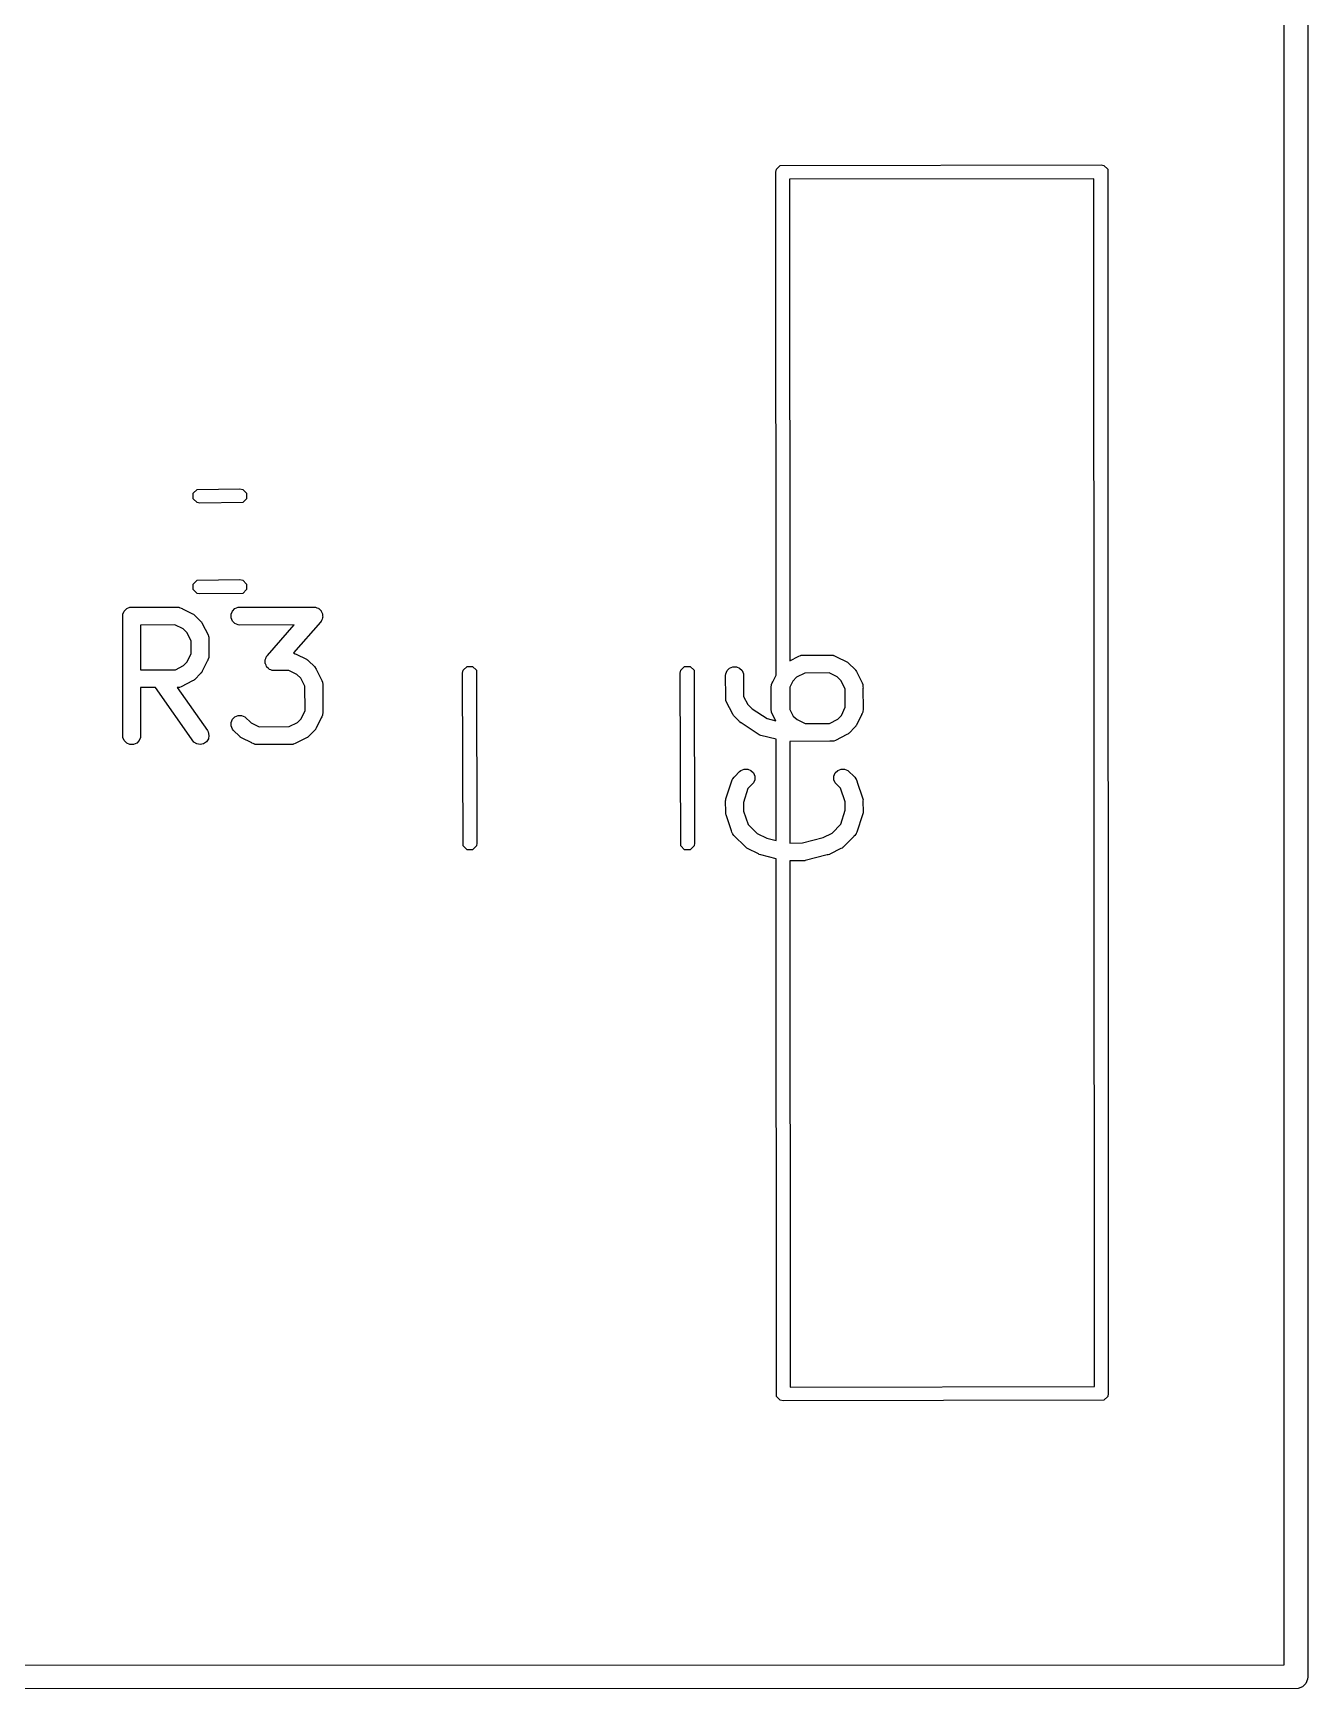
# Model space of a CAD drawing. Extents: x 117 to 159.6, y -111.3 to -81.9.
# Drawn here: x 148.94 to 159.6, y -111.35 to -97.5 of the extents above; entities that cross this region are included whole.
import ezdxf

# ---------------------------------------------------------------- set-up
doc = ezdxf.new("R2010")
doc.units = 0
doc.layers.add('BLACK', color=7, linetype='CONTINUOUS')

msp = doc.modelspace()

# ---------------------------------------------------------------- linework, layer by layer
at = {"layer": 'BLACK', "linetype": 'CONTINUOUS'}
for p, q in [((159.598079, -81.980491), (159.6, -111.25)), ((159.401913, -111.150004), (159.400006, -82.098084)), ((155.154567, -98.637039), (155.187039, -98.604567)), ((155.187039, -98.604567), (157.87, -98.6)), ((157.87, -98.6), (157.892961, -98.604567)), ((157.892961, -98.604567), (157.925433, -98.637039)), ((155.15, -98.66), (155.154567, -98.637039)), ((155.151876, -102.868224), (155.15, -98.66)), ((157.810024, -98.715574), (155.265469, -98.719905)), ((155.265469, -98.719905), (155.267266, -102.74855)), ((157.81453, -108.820094), (157.810024, -98.715574)), ((157.925433, -98.637039), (157.93, -108.88)), ((150.276946, -101.347039), (150.309418, -101.314567)), ((150.276946, -101.392961), (150.276946, -101.347039)), ((150.309418, -101.425433), (150.276946, -101.392961)), ((150.309418, -101.314567), (150.667621, -101.31)), ((150.667621, -101.31), (150.690582, -101.314567)), ((150.690582, -101.314567), (150.723054, -101.347039)), ((150.723054, -101.392961), (150.690582, -101.425433)), ((150.723054, -101.347039), (150.723054, -101.392961)), ((150.332379, -101.43), (150.309418, -101.425433)), ((150.690582, -101.425433), (150.332379, -101.43)), ((150.276946, -102.107039), (150.309418, -102.074567)), ((150.309418, -102.074567), (150.667621, -102.07)), ((150.667621, -102.07), (150.690582, -102.074567)), ((150.690582, -102.074567), (150.723054, -102.107039)), ((150.276946, -102.152961), (150.276946, -102.107039)), ((150.309418, -102.185433), (150.276946, -102.152961)), ((150.332379, -102.19), (150.309418, -102.185433)), ((150.690582, -102.185433), (150.332379, -102.19)), ((150.723054, -102.152961), (150.690582, -102.185433)), ((150.723054, -102.107039), (150.723054, -102.152961)), ((149.686905, -102.374819), (149.688346, -102.360187)), ((149.688346, -102.360187), (149.699545, -102.333151)), ((149.699545, -102.333151), (149.720237, -102.312459)), ((149.720237, -102.312459), (149.747273, -102.30126)), ((149.747273, -102.30126), (150.142857, -102.299819)), ((150.142857, -102.299819), (150.157489, -102.30126)), ((150.157489, -102.30126), (150.159978, -102.302291)), ((150.159978, -102.302291), (150.162666, -102.302482)), ((150.162666, -102.302482), (150.175659, -102.308786)), ((150.175659, -102.308786), (150.184525, -102.312459)), ((150.184525, -102.312459), (150.185747, -102.313681)), ((150.185747, -102.313681), (150.271636, -102.355356)), ((150.271636, -102.355356), (150.277935, -102.35932)), ((150.277935, -102.35932), (150.279763, -102.360078)), ((150.279763, -102.360078), (150.280933, -102.361208)), ((150.280933, -102.361208), (150.284079, -102.363188)), ((150.284079, -102.363188), (150.289711, -102.369682)), ((150.593108, -102.360187), (150.604307, -102.333151)), ((150.593108, -102.389451), (150.593108, -102.360187)), ((150.604307, -102.333151), (150.624999, -102.312459)), ((150.624999, -102.312459), (150.652035, -102.30126)), ((150.652035, -102.30126), (151.285714, -102.299819)), ((151.285714, -102.299819), (151.293452, -102.300581)), ((151.293452, -102.300581), (151.29542, -102.30045)), ((151.29542, -102.30045), (151.296775, -102.300908)), ((151.296775, -102.300908), (151.300346, -102.30126)), ((151.300346, -102.30126), (151.311603, -102.305923)), ((151.311603, -102.305923), (151.323141, -102.309825)), ((151.323141, -102.309825), (151.325045, -102.31149)), ((151.325045, -102.31149), (151.327382, -102.312459)), ((151.327382, -102.312459), (151.335992, -102.321069)), ((151.335992, -102.321069), (151.345165, -102.329095)), ((151.345165, -102.329095), (151.346287, -102.331364)), ((151.346287, -102.331364), (151.348074, -102.333151)), ((151.348074, -102.333151), (151.352734, -102.344401)), ((151.352734, -102.344401), (151.358137, -102.355327)), ((151.358137, -102.355327), (151.358305, -102.35785)), ((151.358305, -102.35785), (151.359273, -102.360187)), ((151.359273, -102.360187), (151.359273, -102.372371)), ((149.688346, -103.389451), (149.686905, -102.374819)), ((150.122924, -102.448503), (149.83559, -102.44955)), ((149.83559, -102.44955), (149.836123, -102.824745)), ((150.191691, -102.481871), (150.122924, -102.448503)), ((150.223018, -102.512115), (150.191691, -102.481871)), ((150.289711, -102.369682), (150.338747, -102.417024)), ((150.338747, -102.417024), (150.343465, -102.422773)), ((150.343465, -102.422773), (150.344964, -102.424073)), ((150.344964, -102.424073), (150.345691, -102.425486)), ((150.345691, -102.425486), (150.348074, -102.428389)), ((150.348074, -102.428389), (150.351723, -102.437199)), ((150.351723, -102.437199), (150.400415, -102.531754)), ((150.604307, -102.416487), (150.593108, -102.389451)), ((150.624999, -102.437179), (150.604307, -102.416487)), ((150.652035, -102.448378), (150.624999, -102.437179)), ((150.666667, -102.449819), (150.652035, -102.448378)), ((151.121938, -102.448783), (150.666667, -102.449819)), ((150.898153, -102.70597), (151.121938, -102.448783)), ((151.339941, -102.424619), (151.114758, -102.683413)), ((151.348074, -102.416487), (151.339941, -102.424619)), ((151.349033, -102.41417), (151.348074, -102.416487)), ((151.350708, -102.412246), (151.349033, -102.41417)), ((151.354609, -102.400708), (151.350708, -102.412246)), ((151.359273, -102.389451), (151.354609, -102.400708)), ((151.359273, -102.372371), (151.360083, -102.384525)), ((151.360083, -102.384525), (151.359273, -102.38692)), ((151.359273, -102.38692), (151.359273, -102.389451)), ((150.258476, -102.580972), (150.223018, -102.512115)), ((150.259461, -102.688604), (150.258476, -102.580972)), ((150.400415, -102.531754), (150.40567, -102.545485)), ((150.40567, -102.545485), (150.405861, -102.548174)), ((150.405861, -102.548174), (150.406892, -102.550663)), ((150.406892, -102.550663), (150.407018, -102.56446)), ((150.407018, -102.56446), (150.407744, -102.574675)), ((150.407744, -102.574675), (150.407128, -102.576521)), ((150.407128, -102.576521), (150.408333, -102.708152)), ((150.196036, -102.788313), (150.226281, -102.756985)), ((150.226281, -102.756985), (150.259461, -102.688604)), ((150.394471, -102.751041), (150.352796, -102.836931)), ((150.395693, -102.74982), (150.394471, -102.751041)), ((150.399362, -102.74096), (150.395693, -102.74982)), ((150.40567, -102.727962), (150.399362, -102.74096)), ((150.405861, -102.725272), (150.40567, -102.727962)), ((150.406892, -102.722784), (150.405861, -102.725272)), ((150.408333, -102.708152), (150.406892, -102.722784)), ((150.878012, -102.746065), (150.878822, -102.743669)), ((150.878822, -102.758218), (150.878012, -102.746065)), ((150.878822, -102.741139), (150.883485, -102.729881)), ((150.878822, -102.743669), (150.878822, -102.741139)), ((150.878822, -102.770403), (150.878822, -102.758218)), ((150.879789, -102.772739), (150.878822, -102.770403)), ((150.879958, -102.775263), (150.879789, -102.772739)), ((150.88536, -102.786188), (150.879958, -102.775263)), ((150.883485, -102.729881), (150.887387, -102.718344)), ((150.887387, -102.718344), (150.889061, -102.716419)), ((150.889061, -102.716419), (150.890021, -102.714103)), ((150.890021, -102.714103), (150.898153, -102.70597)), ((151.114758, -102.683413), (151.115047, -102.683434)), ((151.115047, -102.683434), (151.12804, -102.689738)), ((151.12804, -102.689738), (151.136906, -102.693411)), ((151.136906, -102.693411), (151.138128, -102.694633)), ((151.138128, -102.694633), (151.224017, -102.736308)), ((151.224017, -102.736308), (151.230316, -102.740272)), ((151.230316, -102.740272), (151.232144, -102.74103)), ((151.232144, -102.74103), (151.233314, -102.74216)), ((151.233314, -102.74216), (151.23646, -102.74414)), ((151.23646, -102.74414), (151.242092, -102.750634)), ((151.242092, -102.750634), (151.291128, -102.797976)), ((155.267266, -102.74855), (155.342706, -102.709703)), ((155.342706, -102.709703), (155.356437, -102.704448)), ((155.356437, -102.704448), (155.359126, -102.704256)), ((155.359126, -102.704256), (155.361615, -102.703226)), ((155.361615, -102.703226), (155.374684, -102.703151)), ((155.374684, -102.703151), (155.385627, -102.702374)), ((155.385627, -102.702374), (155.387736, -102.703077)), ((155.387736, -102.703077), (155.614342, -102.701785)), ((155.614342, -102.701785), (155.628974, -102.703226)), ((155.628974, -102.703226), (155.631463, -102.704257)), ((155.631463, -102.704257), (155.634151, -102.704448)), ((155.634151, -102.704448), (155.647144, -102.710752)), ((155.647144, -102.710752), (155.65601, -102.714425)), ((155.65601, -102.714425), (155.657232, -102.715647)), ((155.657232, -102.715647), (155.743121, -102.757322)), ((155.743121, -102.757322), (155.749417, -102.761285)), ((155.749417, -102.761285), (155.751247, -102.762043)), ((155.751247, -102.762043), (155.752418, -102.763174)), ((155.752418, -102.763174), (155.755564, -102.765154)), ((155.755564, -102.765154), (155.761195, -102.771647)), ((155.761195, -102.771647), (155.810232, -102.818989)), ((149.836123, -102.824745), (149.996041, -102.824162)), ((149.996041, -102.824162), (149.998375, -102.823646)), ((149.998375, -102.823646), (150.001197, -102.824144)), ((150.001197, -102.824144), (150.127348, -102.823684)), ((150.127348, -102.823684), (150.196036, -102.788313)), ((150.270954, -102.917017), (150.176398, -102.96571)), ((150.279763, -102.913369), (150.270954, -102.917017)), ((150.282665, -102.910986), (150.279763, -102.913369)), ((150.284079, -102.910259), (150.282665, -102.910986)), ((150.285378, -102.90876), (150.284079, -102.910259)), ((150.291128, -102.904042), (150.285378, -102.90876)), ((150.338469, -102.855006), (150.291128, -102.904042)), ((150.344964, -102.849374), (150.338469, -102.855006)), ((150.346943, -102.846228), (150.344964, -102.849374)), ((150.348074, -102.845058), (150.346943, -102.846228)), ((150.348831, -102.84323), (150.348074, -102.845058)), ((150.352796, -102.836931), (150.348831, -102.84323)), ((150.890021, -102.797439), (150.88536, -102.786188)), ((150.891807, -102.799225), (150.890021, -102.797439)), ((150.89293, -102.801495), (150.891807, -102.799225)), ((150.902102, -102.80952), (150.89293, -102.801495)), ((150.910713, -102.818131), (150.902102, -102.80952)), ((150.913049, -102.819099), (150.910713, -102.818131)), ((150.914954, -102.820765), (150.913049, -102.819099)), ((150.926491, -102.824666), (150.914954, -102.820765)), ((150.937749, -102.82933), (150.926491, -102.824666)), ((150.941319, -102.829681), (150.937749, -102.82933)), ((150.942675, -102.83014), (150.941319, -102.829681)), ((150.944642, -102.830008), (150.942675, -102.83014)), ((150.952381, -102.830771), (150.944642, -102.830008)), ((151.07569, -102.829642), (150.952381, -102.830771)), ((151.144072, -102.862823), (151.07569, -102.829642)), ((151.175399, -102.893067), (151.144072, -102.862823)), ((151.210802, -102.961818), (151.175399, -102.893067)), ((151.291128, -102.797976), (151.295846, -102.803725)), ((151.295846, -102.803725), (151.297345, -102.805025)), ((151.297345, -102.805025), (151.298072, -102.806438)), ((151.298072, -102.806438), (151.300455, -102.809341)), ((151.300455, -102.809341), (151.304104, -102.818151)), ((151.304104, -102.818151), (151.352796, -102.912706)), ((151.352796, -102.912706), (151.358051, -102.926437)), ((152.53, -102.851248), (152.534567, -102.828287)), ((152.534567, -104.296713), (152.53, -102.851248)), ((152.534567, -102.828287), (152.567039, -102.795815)), ((152.567039, -102.795815), (152.612961, -102.795815)), ((152.612961, -102.795815), (152.645433, -102.828287)), ((152.645433, -102.828287), (152.65, -104.273752)), ((154.35, -102.851248), (154.354567, -102.828287)), ((154.354567, -104.296713), (154.35, -102.851248)), ((154.354567, -102.828287), (154.387039, -102.795815)), ((154.387039, -102.795815), (154.432961, -102.795815)), ((154.432961, -102.795815), (154.465433, -102.828287)), ((154.465433, -102.828287), (154.47, -104.273752)), ((154.729819, -102.872023), (154.73126, -102.857391)), ((154.731077, -103.05111), (154.729819, -102.872023)), ((154.73126, -102.857391), (154.742459, -102.830355)), ((154.742459, -102.830355), (154.763151, -102.809663)), ((154.763151, -102.809663), (154.790187, -102.798464)), ((154.790187, -102.798464), (154.819451, -102.798464)), ((154.819451, -102.798464), (154.846487, -102.809663)), ((154.846487, -102.809663), (154.867179, -102.830355)), ((154.867179, -102.830355), (154.878378, -102.857391)), ((154.878378, -102.857391), (154.879709, -103.046887)), ((155.124633, -102.92437), (155.151876, -102.868224)), ((155.292823, -102.918426), (155.267365, -102.970892)), ((155.323067, -102.887099), (155.292823, -102.918426)), ((155.391818, -102.851696), (155.323067, -102.887099)), ((155.594554, -102.85054), (155.391818, -102.851696)), ((155.663176, -102.883837), (155.594554, -102.85054)), ((155.694504, -102.914082), (155.663176, -102.883837)), ((155.729928, -102.982872), (155.694504, -102.914082)), ((155.810232, -102.818989), (155.81495, -102.824738)), ((155.81495, -102.824738), (155.81645, -102.826039)), ((155.81645, -102.826039), (155.817177, -102.827452)), ((155.817177, -102.827452), (155.81956, -102.830355)), ((155.81956, -102.830355), (155.823209, -102.839165)), ((155.823209, -102.839165), (155.871901, -102.93372)), ((149.960557, -102.972904), (149.836334, -102.973356)), ((149.836334, -102.973356), (149.836905, -103.374819)), ((150.281462, -103.428989), (149.960557, -102.972904)), ((150.144817, -102.972233), (150.141919, -102.972439)), ((150.141919, -102.972439), (150.394776, -103.33181)), ((150.157489, -102.972187), (150.144817, -102.972233)), ((150.159978, -102.971155), (150.157489, -102.972187)), ((150.162666, -102.970965), (150.159978, -102.971155)), ((150.176398, -102.96571), (150.162666, -102.970965)), ((151.211958, -103.164554), (151.210802, -102.961818)), ((151.358051, -102.926437), (151.358242, -102.929126)), ((151.358242, -102.929126), (151.359273, -102.931615)), ((151.359273, -102.931615), (151.359347, -102.944684)), ((151.359347, -102.944684), (151.360125, -102.955627)), ((151.360125, -102.955627), (151.359421, -102.957736)), ((151.359421, -102.957736), (151.360714, -103.184342)), ((154.730408, -103.053118), (154.731077, -103.05111)), ((154.731166, -103.06379), (154.730408, -103.053118)), ((154.879709, -103.046887), (154.915133, -103.115678)), ((155.110771, -102.967261), (155.112212, -102.952629)), ((155.112029, -103.146348), (155.110771, -102.967261)), ((155.112212, -102.952629), (155.113243, -102.950139)), ((155.113243, -102.950139), (155.113434, -102.947452)), ((155.113434, -102.947452), (155.119738, -102.934458)), ((155.119738, -102.934458), (155.123411, -102.925593)), ((155.123411, -102.925593), (155.124633, -102.92437)), ((155.267365, -102.970892), (155.267447, -103.155304)), ((155.731018, -103.138041), (155.729928, -102.982872)), ((155.871901, -102.93372), (155.877156, -102.947451)), ((155.877156, -102.947451), (155.877347, -102.95014)), ((155.877347, -102.95014), (155.878378, -102.952629)), ((155.878378, -102.952629), (155.878471, -102.965968)), ((155.878471, -102.965968), (155.87923, -102.976641)), ((155.87923, -102.976641), (155.87856, -102.978648)), ((155.87856, -102.978648), (155.879819, -103.157737)), ((151.178662, -103.233175), (151.211958, -103.164554)), ((151.359273, -103.198974), (151.358242, -103.201462)), ((151.360714, -103.184342), (151.359273, -103.198974)), ((154.73126, -103.077131), (154.731166, -103.06379)), ((154.732291, -103.07962), (154.73126, -103.077131)), ((154.732482, -103.082308), (154.732291, -103.07962)), ((154.737737, -103.09604), (154.732482, -103.082308)), ((154.786429, -103.190596), (154.737737, -103.09604)), ((154.790078, -103.199405), (154.786429, -103.190596)), ((154.79246, -103.202307), (154.790078, -103.199405)), ((154.915133, -103.115678), (154.952154, -103.151419)), ((154.952154, -103.151419), (155.07654, -103.23296)), ((155.11136, -103.148356), (155.112029, -103.146348)), ((155.112118, -103.159028), (155.11136, -103.148356)), ((155.112212, -103.172369), (155.112118, -103.159028)), ((155.113243, -103.174858), (155.112212, -103.172369)), ((155.113434, -103.177546), (155.113243, -103.174858)), ((155.118689, -103.191278), (155.113434, -103.177546)), ((155.149241, -103.250609), (155.118689, -103.191278)), ((155.267447, -103.155304), (155.296085, -103.210916)), ((155.697767, -103.20657), (155.731018, -103.138041)), ((155.867179, -103.199405), (155.865957, -103.200626)), ((155.870848, -103.190545), (155.867179, -103.199405)), ((155.877156, -103.177547), (155.870848, -103.190545)), ((155.877347, -103.174857), (155.877156, -103.177547)), ((155.878378, -103.172369), (155.877347, -103.174857)), ((155.879819, -103.157737), (155.878378, -103.172369)), ((150.394776, -103.33181), (150.401986, -103.344623)), ((150.593108, -103.264948), (150.604307, -103.237912)), ((150.593108, -103.294211), (150.593108, -103.264948)), ((150.604306, -103.321247), (150.593108, -103.294211)), ((150.613633, -103.332612), (150.604306, -103.321247)), ((150.604307, -103.237912), (150.625, -103.217219)), ((150.662668, -103.379953), (150.613633, -103.332612)), ((150.625, -103.217219), (150.652036, -103.206021)), ((150.652036, -103.206021), (150.681299, -103.206021)), ((150.681299, -103.206021), (150.708335, -103.21722)), ((150.708335, -103.21722), (150.76069, -103.267767)), ((150.76069, -103.267767), (150.829375, -103.301094)), ((150.829375, -103.301094), (151.079694, -103.299893)), ((151.079694, -103.299893), (151.148416, -103.264504)), ((151.148416, -103.264504), (151.178662, -103.233175)), ((151.290851, -103.331195), (151.24351, -103.380232)), ((151.297345, -103.325564), (151.290851, -103.331195)), ((151.299324, -103.322418), (151.297345, -103.325564)), ((151.300456, -103.321247), (151.299324, -103.322418)), ((151.301213, -103.319417), (151.300456, -103.321247)), ((151.305177, -103.313121), (151.301213, -103.319417)), ((151.346852, -103.227231), (151.305177, -103.313121)), ((151.348074, -103.22601), (151.346852, -103.227231)), ((151.351743, -103.21715), (151.348074, -103.22601)), ((151.358051, -103.204152), (151.351743, -103.21715)), ((151.358242, -103.201462), (151.358051, -103.204152)), ((154.793188, -103.203721), (154.79246, -103.202307)), ((154.794686, -103.20502), (154.793188, -103.203721)), ((154.799405, -103.21077), (154.794686, -103.20502)), ((154.843958, -103.253783), (154.799405, -103.21077)), ((154.847079, -103.258444), (154.843958, -103.253783)), ((154.858325, -103.267655), (154.847079, -103.258444)), ((154.858389, -103.267716), (154.858325, -103.267655)), ((154.858411, -103.267725), (154.858389, -103.267716)), ((154.858454, -103.26776), (154.858411, -103.267725)), ((155.002367, -103.362102), (154.858454, -103.26776)), ((155.07654, -103.23296), (155.149241, -103.250609)), ((155.296085, -103.210916), (155.327413, -103.241161)), ((155.327413, -103.241161), (155.395115, -103.274011)), ((155.395115, -103.274011), (155.598833, -103.273269)), ((155.598833, -103.273269), (155.667521, -103.237897)), ((155.667521, -103.237897), (155.697767, -103.20657)), ((155.809953, -103.304592), (155.762612, -103.353628)), ((155.81645, -103.298959), (155.809953, -103.304592)), ((155.818429, -103.295813), (155.81645, -103.298959)), ((155.81956, -103.294643), (155.818429, -103.295813)), ((155.820317, -103.292815), (155.81956, -103.294643)), ((155.824282, -103.286516), (155.820317, -103.292815)), ((155.865957, -103.200626), (155.824282, -103.286516)), ((149.699545, -103.416487), (149.688346, -103.389451)), ((149.720237, -103.437179), (149.699545, -103.416487)), ((149.747273, -103.448378), (149.720237, -103.437179)), ((149.776537, -103.448378), (149.747273, -103.448378)), ((149.803573, -103.437179), (149.776537, -103.448378)), ((149.824265, -103.416487), (149.803573, -103.437179)), ((149.835464, -103.389451), (149.824265, -103.416487)), ((149.836905, -103.374819), (149.835464, -103.389451)), ((150.306141, -103.444716), (150.281462, -103.428989)), ((150.334958, -103.449802), (150.306141, -103.444716)), ((150.363529, -103.443472), (150.334958, -103.449802)), ((150.387503, -103.42669), (150.363529, -103.443472)), ((150.40323, -103.402012), (150.387503, -103.42669)), ((150.401986, -103.344623), (150.408315, -103.373194)), ((150.408315, -103.373194), (150.40323, -103.402012)), ((150.668302, -103.38645), (150.662668, -103.379953)), ((150.671447, -103.388429), (150.668302, -103.38645)), ((150.672618, -103.38956), (150.671447, -103.388429)), ((150.674445, -103.390317), (150.672618, -103.38956)), ((150.680745, -103.394282), (150.674445, -103.390317)), ((150.766634, -103.435957), (150.680745, -103.394282)), ((150.767856, -103.437179), (150.766634, -103.435957)), ((150.776715, -103.440848), (150.767856, -103.437179)), ((150.789714, -103.447156), (150.776715, -103.440848)), ((150.792403, -103.447347), (150.789714, -103.447156)), ((150.794892, -103.448378), (150.792403, -103.447347)), ((150.809524, -103.449819), (150.794892, -103.448378)), ((151.083678, -103.448503), (150.809524, -103.449819)), ((151.085857, -103.44923), (151.083678, -103.448503)), ((151.096977, -103.448439), (151.085857, -103.44923)), ((151.10987, -103.448378), (151.096977, -103.448439)), ((151.112359, -103.447346), (151.10987, -103.448378)), ((151.115047, -103.447156), (151.112359, -103.447346)), ((151.128779, -103.441901), (151.115047, -103.447156)), ((151.223333, -103.393209), (151.128779, -103.441901)), ((151.232144, -103.38956), (151.223333, -103.393209)), ((151.235046, -103.387177), (151.232144, -103.38956)), ((151.23646, -103.38645), (151.235046, -103.387177)), ((151.23776, -103.38495), (151.23646, -103.38645)), ((151.24351, -103.380232), (151.23776, -103.38495)), ((155.010878, -103.368408), (155.002367, -103.362102)), ((155.013315, -103.369279), (155.010878, -103.368408)), ((155.014286, -103.369915), (155.013315, -103.369279)), ((155.0161, -103.370273), (155.014286, -103.369915)), ((155.024724, -103.373355), (155.0161, -103.370273)), ((155.152115, -103.404279), (155.024724, -103.373355)), ((155.152493, -104.251398), (155.152115, -103.404279)), ((155.602692, -103.421867), (155.267566, -103.423088)), ((155.267566, -103.423088), (155.267946, -104.274203)), ((155.604961, -103.422624), (155.602692, -103.421867)), ((155.616302, -103.421818), (155.604961, -103.422624)), ((155.628974, -103.421772), (155.616302, -103.421818)), ((155.631463, -103.42074), (155.628974, -103.421772)), ((155.634151, -103.42055), (155.631463, -103.42074)), ((155.647883, -103.415295), (155.634151, -103.42055)), ((155.742435, -103.366604), (155.647883, -103.415295)), ((155.751247, -103.362955), (155.742435, -103.366604)), ((155.754151, -103.360571), (155.751247, -103.362955)), ((155.755564, -103.359844), (155.754151, -103.360571)), ((155.756863, -103.358345), (155.755564, -103.359844)), ((155.762612, -103.353628), (155.756863, -103.358345)), ((154.735138, -103.895646), (154.781287, -103.753068)), ((154.781287, -103.753068), (154.787281, -103.739643)), ((154.787281, -103.739643), (154.789046, -103.737607)), ((154.789046, -103.737607), (154.790078, -103.735117)), ((154.790078, -103.735117), (154.801181, -103.723615)), ((154.801181, -103.723615), (154.806455, -103.717536)), ((154.806455, -103.717536), (154.807608, -103.716959)), ((154.807608, -103.716959), (154.847024, -103.676133)), ((154.847024, -103.676133), (154.858389, -103.666806)), ((154.858389, -103.666806), (154.885425, -103.655607)), ((154.885425, -103.655607), (154.914688, -103.655607)), ((154.914688, -103.655607), (154.941724, -103.666806)), ((154.941724, -103.666806), (154.962417, -103.687499)), ((154.962417, -103.687499), (154.973616, -103.714535)), ((154.973616, -103.743798), (154.962417, -103.770834)), ((154.973616, -103.714535), (154.973616, -103.743798)), ((155.636021, -103.714535), (155.647219, -103.687499)), ((155.636021, -103.743798), (155.636021, -103.714535)), ((155.64722, -103.770834), (155.636021, -103.743798)), ((155.647219, -103.687499), (155.667912, -103.666806)), ((155.667912, -103.666806), (155.694948, -103.655607)), ((155.694948, -103.655607), (155.724211, -103.655607)), ((155.724211, -103.655607), (155.751247, -103.666805)), ((155.751247, -103.666805), (155.810232, -103.723751)), ((155.810232, -103.723751), (155.81956, -103.735117)), ((155.81956, -103.735117), (155.82059, -103.737605)), ((155.82059, -103.737605), (155.822357, -103.739642)), ((155.822357, -103.739642), (155.826804, -103.752605)), ((155.826804, -103.752605), (155.830759, -103.762153)), ((154.916376, -103.818522), (154.878767, -103.934715)), ((154.962417, -103.770834), (154.916376, -103.818522)), ((155.656548, -103.7822), (155.64722, -103.770834)), ((155.69127, -103.815721), (155.656548, -103.7822)), ((155.729934, -103.928427), (155.69127, -103.815721)), ((155.830759, -103.762153), (155.830759, -103.764133)), ((155.830759, -103.764133), (155.87597, -103.895924)), ((154.729819, -103.919642), (154.730548, -103.912236)), ((154.731069, -104.014959), (154.729819, -103.919642)), ((154.730408, -103.910262), (154.730889, -103.908775)), ((154.730548, -103.912236), (154.730408, -103.910262)), ((154.730408, -104.02426), (154.731069, -104.014959)), ((154.731239, -104.027914), (154.730408, -104.02426)), ((154.730889, -103.908775), (154.73126, -103.90501)), ((154.73126, -104.029512), (154.731239, -104.027914)), ((154.73126, -103.90501), (154.735138, -103.895646)), ((154.732018, -104.031343), (154.73126, -104.029512)), ((154.878767, -103.934715), (154.879703, -104.006093)), ((154.879703, -104.006093), (154.918562, -104.119365)), ((155.693348, -104.115733), (155.73087, -103.999806)), ((155.73087, -103.999806), (155.729934, -103.928427)), ((155.878378, -104.029512), (155.8745, -104.038872)), ((155.87597, -103.895924), (155.877619, -103.903179)), ((155.877619, -103.903179), (155.878378, -103.90501)), ((155.878378, -103.90501), (155.878398, -103.906606)), ((155.878748, -104.025748), (155.878378, -104.029512)), ((155.878398, -103.906606), (155.87923, -103.910261)), ((155.87923, -103.910261), (155.878568, -103.919561)), ((155.878568, -103.919561), (155.879819, -104.01488)), ((155.87923, -104.024261), (155.878748, -104.025748)), ((155.879819, -104.01488), (155.879089, -104.022286)), ((155.879089, -104.022286), (155.87923, -104.024261)), ((154.733668, -104.038597), (154.732018, -104.031343)), ((154.778879, -104.170387), (154.733668, -104.038597)), ((154.918562, -104.119365), (154.994286, -104.193642)), ((155.620558, -104.189941), (155.693348, -104.115733)), ((155.8745, -104.038872), (155.828351, -104.181454)), ((152.567039, -104.329185), (152.534567, -104.296713)), ((152.645433, -104.296713), (152.612961, -104.329185)), ((152.65, -104.273752), (152.645433, -104.296713)), ((154.387039, -104.329185), (154.354567, -104.296713)), ((154.465433, -104.296713), (154.432961, -104.329185)), ((154.47, -104.273752), (154.465433, -104.296713)), ((154.778879, -104.172368), (154.778879, -104.170387)), ((154.782834, -104.181917), (154.778879, -104.172368)), ((154.787281, -104.194879), (154.782834, -104.181917)), ((154.789046, -104.196914), (154.787281, -104.194879)), ((154.790078, -104.199405), (154.789046, -104.196914)), ((154.799405, -104.21077), (154.790078, -104.199405)), ((154.895172, -104.304707), (154.799405, -104.21077)), ((154.901692, -104.312225), (154.895172, -104.304707)), ((154.994286, -104.193642), (155.074096, -104.232367)), ((155.074096, -104.232367), (155.152493, -104.251398)), ((155.267946, -104.274203), (155.371991, -104.273251)), ((155.371991, -104.273251), (155.545421, -104.228633)), ((155.545421, -104.228633), (155.620558, -104.189941)), ((155.714994, -104.306008), (155.709244, -104.310726)), ((155.801479, -104.217838), (155.714994, -104.306008)), ((155.803183, -104.216987), (155.801479, -104.217838)), ((155.809813, -104.209342), (155.803183, -104.216987)), ((155.819561, -104.199405), (155.809813, -104.209342)), ((155.820592, -104.196914), (155.819561, -104.199405)), ((155.822357, -104.19488), (155.820592, -104.196914)), ((155.828351, -104.181454), (155.822357, -104.19488)), ((152.612961, -104.329185), (152.567039, -104.329185)), ((154.432961, -104.329185), (154.387039, -104.329185)), ((154.904885, -104.314235), (154.901692, -104.312225)), ((154.906008, -104.315336), (154.904885, -104.314235)), ((154.90784, -104.316094), (154.906008, -104.315336)), ((154.914135, -104.320057), (154.90784, -104.316094)), ((155.005367, -104.364325), (154.914135, -104.320057)), ((155.010878, -104.368408), (155.005367, -104.364325)), ((155.021893, -104.372343), (155.010878, -104.368408)), ((155.023104, -104.372931), (155.021893, -104.372343)), ((155.023644, -104.372969), (155.023104, -104.372931)), ((155.024724, -104.373355), (155.023644, -104.372969)), ((155.152561, -104.404387), (155.024724, -104.373355)), ((155.154567, -108.902961), (155.152561, -104.404387)), ((155.371969, -104.421945), (155.268012, -104.422896)), ((155.268012, -104.422896), (155.269975, -108.824425)), ((155.379893, -104.423124), (155.371969, -104.421945)), ((155.388917, -104.421789), (155.379893, -104.423124)), ((155.390879, -104.421772), (155.388917, -104.421789)), ((155.3919, -104.421349), (155.390879, -104.421772)), ((155.394437, -104.420974), (155.3919, -104.421349)), ((155.579135, -104.373456), (155.394437, -104.420974)), ((155.586532, -104.372931), (155.579135, -104.373456)), ((155.597514, -104.368728), (155.586532, -104.372931)), ((155.598759, -104.368408), (155.597514, -104.368728)), ((155.599194, -104.368085), (155.598759, -104.368408)), ((155.600264, -104.367676), (155.599194, -104.368085)), ((155.694816, -104.318985), (155.600264, -104.367676)), ((155.703628, -104.315336), (155.694816, -104.318985)), ((155.706532, -104.312952), (155.703628, -104.315336)), ((155.707945, -104.312225), (155.706532, -104.312952)), ((155.709244, -104.310726), (155.707945, -104.312225)), ((155.269975, -108.824425), (157.81453, -108.820094)), ((155.187039, -108.935433), (155.154567, -108.902961)), ((155.21, -108.94), (155.187039, -108.935433)), ((157.892961, -108.935433), (155.21, -108.94)), ((157.925433, -108.902961), (157.892961, -108.935433)), ((157.93, -108.88), (157.925433, -108.902961)), ((117.249593, -111.151915), (159.401913, -111.150004)), ((159.519509, -111.348079), (117.1496, -111.35)), ((159.555557, -111.333147), (159.519509, -111.348079)), ((159.583147, -111.305557), (159.555557, -111.333147)), ((159.598079, -111.269509), (159.583147, -111.305557)), ((159.6, -111.25), (159.598079, -111.269509))]:
    msp.add_line(p, q, dxfattribs=at)

doc.saveas('drawing.dxf')
